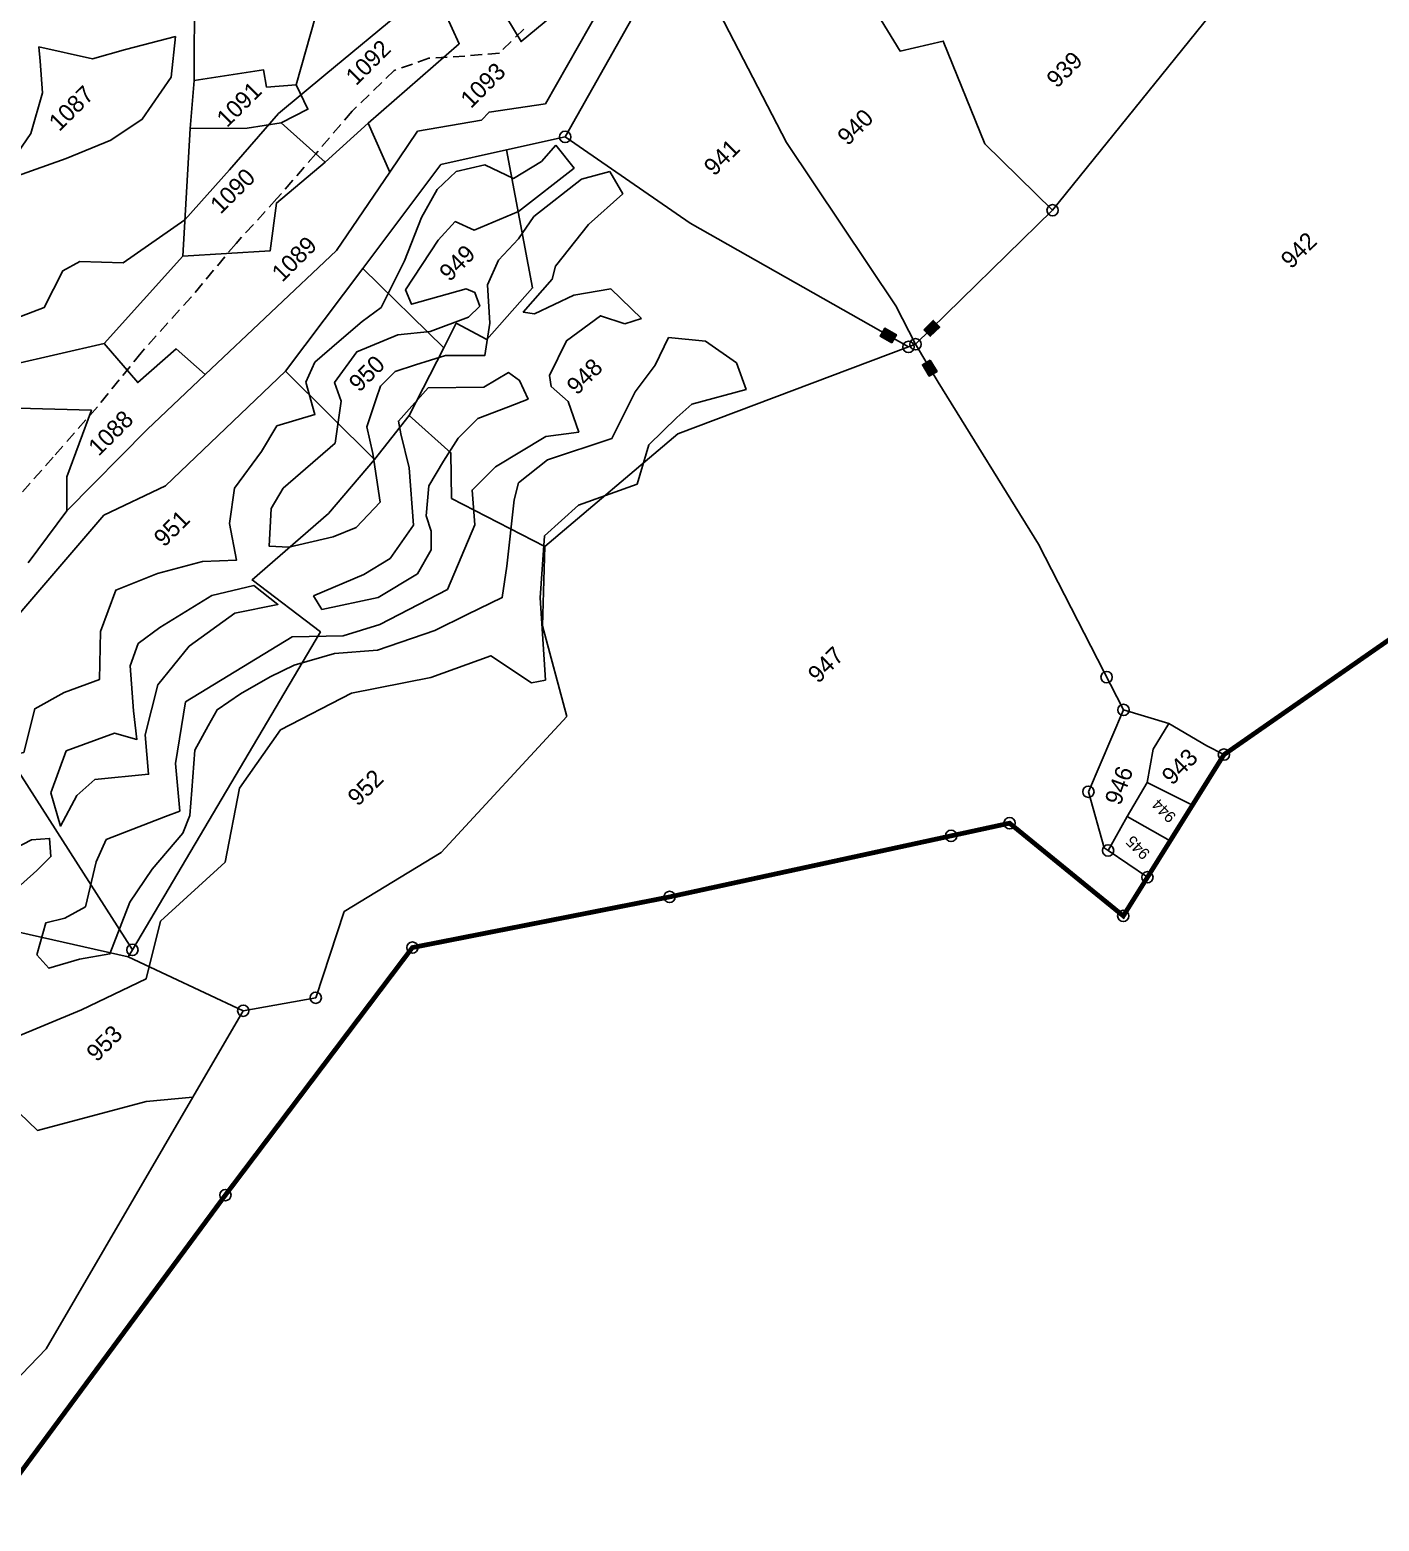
# Model space of a CAD drawing. Header units: metres. Extents: x 302481 to 307962, y 1946667 to 1951250.
# Drawn here: x 304775 to 305355, y 1947029 to 1947670 of the extents above; entities that cross this region are included whole.
import ezdxf

# ---------------------------------------------------------------- set-up
doc = ezdxf.new("R2010")
doc.units = ezdxf.units.M
doc.linetypes.add('DASHED', pattern=[0.75, 0.5, -0.25])
for name, color, linetype in [('LINE_FOOTPATH', 1, 'DASHED'), ('POLY_HATCH', 12, 'Continuous'), ('POLY_PARCEL', 6, 'Continuous'), ('POLY_WATER', 4, 'Continuous'), ('SYM_STONE', 1, 'Continuous'), ('TEXT_PARCEL', 7, 'Continuous'), ('V_BOUND_LINE', 7, 'Continuous')]:
    doc.layers.add(name, color=color, linetype=linetype)
doc.styles.add('TEXT_MAP', font='')
doc.styles.get('TEXT_MAP').set_extended_font_data('Kruti Dev 050')

# ---------------------------------------------------------------- blocks, each defined once
blk = doc.blocks.new('STONE')
blk.add_circle((0, 0), 0.851)
blk = doc.blocks.new('STONESQUAREFILLED')
blk.add_hatch(color=256).paths.add_polyline_path([(0.7, -0.48), (0.7, 0.48), (-0.7, 0.48), (-0.7, -0.48)])
blk.add_lwpolyline([(-0.7, 0.48), (0.7, 0.48), (0.7, -0.48), (-0.7, -0.48)], close=True)

msp = doc.modelspace()

# ---------------------------------------------------------------- linework, layer by layer
at = {"layer": 'LINE_FOOTPATH', "ltscale": 10}
msp.add_lwpolyline([(304987.07, 1947670), (304976.64, 1947659.73), (304961.71, 1947658.45), (304946.27, 1947657.47), (304931.43, 1947652.26), (304913.31, 1947634.74), (304897.66, 1947616.43), (304881.01, 1947597.18), (304863.4, 1947577.95), (304844.15, 1947554.89), (304822.59, 1947530.92), (304803.85, 1947507.76), (304784.82, 1947486.1), (304763.96, 1947462.44)], dxfattribs=at)
at = {"layer": 'POLY_HATCH', "lineweight": -2}
for points in [[(304968.26, 1947806.7), (304961.41, 1947782.41), (304956.29, 1947768.31), (304940.41, 1947741.27), (304930.19, 1947720.98), (304928.48, 1947714.77), (304971.51, 1947762.07), (304985.68, 1947786.3), (304985.68, 1947786.3), (305003.64, 1947754.66), (305008.63, 1947722.49), (305000.91, 1947712.99), (304978.82, 1947685.39), (304951.72, 1947679.81), (304935.92, 1947678.72), (304901.98, 1947650.59), (304881.62, 1947633.71), (304860.67, 1947609.49), (304841.43, 1947588.1), (304814.85, 1947569.54), (304796.24, 1947570.14), (304788.89, 1947566.21), (304780.94, 1947550.43), (304766.26, 1947544.82)], [(304984.8, 1947591.66), (305008.69, 1947610.31), (305000.83, 1947620.2)], [(305024.04, 1947608.88), (305011.97, 1947605.54), (304991.39, 1947589.45), (304984.76, 1947579.93), (304976.3, 1947570.78), (304971.5, 1947560.16), (304972.55, 1947543.66), (304970.31, 1947529.73), (304953.44, 1947529.77), (304940.6, 1947525.76), (304931.79, 1947522.85), (304925.54, 1947516.63), (304923.69, 1947511.13), (304919.62, 1947499.04), (304922.15, 1947487.67), (304925.38, 1947466.77), (304915.08, 1947455.79), (304905.17, 1947451.78), (304886.09, 1947447.42), (304877.66, 1947447.8), (304878.45, 1947463.93), (304883.61, 1947472.72), (304906.03, 1947492.11), (304908.65, 1947510.06), (304905.75, 1947518.14), (304915.32, 1947531.31), (304932.94, 1947538.61), (304946.88, 1947540.05), (304963.39, 1947546.25), (304968.18, 1947551), (304965.99, 1947556.87), (304962.33, 1947558.35), (304938.85, 1947551.8), (304936.3, 1947558.03), (304950.3, 1947579.27), (304957.66, 1947587.32), (304965.71, 1947583.64), (304984.8, 1947591.66)], [(305049.36, 1947537.56), (305043.55, 1947525.65), (305035.05, 1947514.12), (305024.98, 1947494.13), (304997.25, 1947484.95), (304984.9, 1947474.97), (304982.96, 1947467.67), (304979.79, 1947439.2), (304977.82, 1947425.73), (304962.79, 1947418.45), (304948.92, 1947411.56), (304924.26, 1947403.14), (304905.79, 1947401.64), (304888.45, 1947396.68), (304878.05, 1947391.7), (304865.33, 1947384.41), (304855.3, 1947377.51), (304851.43, 1947370.59), (304845.63, 1947360.21), (304844.42, 1947342.9), (304843.61, 1947332.12), (304840.51, 1947324.43), (304827.38, 1947309.07), (304817.71, 1947294.85), (304809.18, 1947272.55), (304796.09, 1947270.27), (304782.99, 1947266.45), (304777.83, 1947272.14), (304781.72, 1947285.99), (304789.81, 1947287.9), (304798.67, 1947292.88), (304803.35, 1947312.11), (304807.62, 1947321.72), (304833.04, 1947331.67), (304839.21, 1947333.97), (304837.35, 1947354.37), (304841.66, 1947380.91), (304887.54, 1947408.9), (304909.48, 1947409.24), (304925.27, 1947414.21), (304954.36, 1947429.25), (304965.99, 1947456.93), (304964.88, 1947471.94), (304974.92, 1947481.92), (304996.51, 1947494.96), (305010.75, 1947496.85), (305006.18, 1947509.95), (304998.89, 1947516.5), (304998.13, 1947521.12), (305005.49, 1947536.12), (305020.15, 1947546.86), (305030.53, 1947543.37)], [(305030.53, 1947543.37), (305037.65, 1947545.66)], [(305049.36, 1947537.56), (305065.24, 1947535.94)], [(304760.51, 1947313.89), (304775.46, 1947321.63), (304783.23, 1947322.21), (304783.8, 1947314.44), (304777.81, 1947308.48), (304765.23, 1947297.16)]]:
    msp.add_lwpolyline(points, dxfattribs=at)
for points in [[(304778.63, 1947662.41), (304801.75, 1947657.28), (304815.86, 1947661.2), (304837.32, 1947666.79), (304835.58, 1947649.31), (304823.11, 1947631.28), (304809.54, 1947622.28), (304790.33, 1947614.43), (304760.4, 1947603.78), (304775.13, 1947625.18), (304780.26, 1947642.66), (304779.17, 1947656.21)], [(304896.66, 1947426.5), (304918.32, 1947435.62), (304929.71, 1947442.56), (304939.65, 1947456.84), (304937.89, 1947481.41), (304934.27, 1947496.08), (304933.19, 1947501.58), (304946.07, 1947515.85), (304969.9, 1947516.17), (304980.55, 1947522.38), (304985.31, 1947519.07), (304988.95, 1947511), (304980.5, 1947507.71), (304967.29, 1947502.61), (304958.83, 1947494.19), (304952.57, 1947484.31), (304946.3, 1947473.69), (304945.16, 1947460.86), (304947.34, 1947454.26), (304947.32, 1947446.19), (304941.42, 1947435.94), (304924.52, 1947425.71), (304900.31, 1947420.63)], [(304783.82, 1947341.78), (304790.42, 1947359.85), (304811.22, 1947367.51), (304820.83, 1947364.79), (304819.33, 1947377.11), (304817.85, 1947396.35), (304821.35, 1947405.97), (304830.6, 1947412.87), (304852.97, 1947426.68), (304871.07, 1947430.87), (304881.43, 1947422.77), (304862.95, 1947418.96), (304843.28, 1947404.77), (304829.76, 1947388.25), (304824.3, 1947366.71), (304825.79, 1947349.77), (304802.69, 1947347.51), (304794.98, 1947340.6), (304788.01, 1947327.53)]]:
    msp.add_lwpolyline(points, close=True, dxfattribs=at)
at = {"layer": 'POLY_HATCH'}
for points in [[(304897.29, 1947526.96), (304907.68, 1947535.91), (304917.6, 1947544.41), (304925.79, 1947550.38), (304935.87, 1947570.38), (304943.07, 1947589.13), (304949.9, 1947601.08), (304958.09, 1947608.89), (304970.42, 1947611.63), (304982.71, 1947605.85), (304994.7, 1947613.08), (305000.83, 1947620.2)], [(305024.04, 1947608.88), (305029.65, 1947599.2), (305014.99, 1947586.11), (305000.77, 1947568.18), (304999.37, 1947562.54), (304986.9, 1947548.41), (304991.73, 1947547.6), (305008.56, 1947555.74), (305024.45, 1947558.35), (305037.65, 1947545.66)], [(305065.24, 1947535.94), (305078.56, 1947526.59), (305082.66, 1947515.19), (305059.28, 1947508.91), (305052.93, 1947503.17), (305040.92, 1947491.34), (305035.87, 1947474.44)], [(304660.85, 1947299.67), (304666.15, 1947301.62), (304681.3, 1947323.68), (304696.66, 1947339.54), (304711.56, 1947357.23), (304729.22, 1947372.85), (304747.89, 1947380.52), (304761.4, 1947356.78), (304772.22, 1947359.18), (304776.89, 1947377.93), (304789.57, 1947384.92), (304804.78, 1947390.53), (304805.08, 1947411.13), (304811.81, 1947428.96), (304829.67, 1947436.06), (304849.02, 1947441.2), (304863.64, 1947441.86), (304860.58, 1947457.52), (304862.82, 1947472.7), (304874.38, 1947488.45), (304880.97, 1947499.48), (304897.33, 1947504.4), (304893.46, 1947518.33), (304897.29, 1947526.96)], [(305035.87, 1947474.44), (305010.66, 1947465.45), (304996.02, 1947452.27), (304994.12, 1947425.57), (304996.37, 1947390.24), (304990.39, 1947389.14), (304972.9, 1947400.72), (304947.14, 1947391.31), (304913.05, 1947384.7), (304882.54, 1947368.91), (304864.93, 1947343.77), (304858.71, 1947311.94), (304830.95, 1947286.68), (304824.75, 1947261.8), (304797.03, 1947248.5), (304766.25, 1947235.77)]]:
    msp.add_lwpolyline(points, dxfattribs=at)
at = {"layer": 'POLY_PARCEL'}
for points in [[(305116.28, 1947713.93), (305148.83, 1947660.57), (305167.39, 1947664.9), (305185.32, 1947620.77), (305214.41, 1947592.18)], [(305155.49, 1947534.58), (305147.07, 1947551.04), (305100.09, 1947621.25), (305060.88, 1947696.87)], [(304972.85, 1947686.62), (304985.97, 1947664.68), (305022.16, 1947694.73)], [(304845.46, 1947647.97), (304845.62, 1947687.86)], [(304897.52, 1947675.44), (304889.27, 1947646.14)], [(304920.27, 1947629.59), (304959.34, 1947663.74), (304953.34, 1947676.88)], [(305281.8, 1947675.8), (305214.41, 1947592.18)], [(304889.27, 1947646.14), (304876.51, 1947645.11), (304875.22, 1947652.52), (304845.46, 1947647.97)], [(304843.72, 1947627.38), (304845.46, 1947647.97)], [(304889.27, 1947646.14), (304894.34, 1947635.55), (304882.81, 1947629.79)], [(304843.72, 1947627.38), (304840.61, 1947572.43)], [(304882.81, 1947629.79), (304868.17, 1947627.39), (304843.72, 1947627.38)], [(304901.67, 1947612.83), (304882.81, 1947629.79)], [(304920.27, 1947629.59), (304901.67, 1947612.83)], [(304929.51, 1947608.59), (304920.27, 1947629.59)], [(305152.47, 1947533.45), (305058.57, 1947586.56), (305004.89, 1947623.71)], [(304979.67, 1947618.12), (304990.85, 1947558.8), (304971.15, 1947536.56), (304958.08, 1947543.59), (304952.74, 1947533.11)], [(304840.61, 1947572.43), (304878.14, 1947574.79), (304880.76, 1947595.26), (304901.67, 1947612.83)], [(305214.41, 1947592.18), (305155.49, 1947534.58)], [(304806.7, 1947534.98), (304840.61, 1947572.43)], [(304917.88, 1947567.21), (304952.74, 1947533.11)], [(304806.7, 1947534.98), (304766.9, 1947525.76)], [(304850.15, 1947521.62), (304837.74, 1947532.61), (304821.14, 1947518.08), (304806.7, 1947534.98)], [(304952.74, 1947533.11), (304937.85, 1947503.9)], [(305152.47, 1947533.45), (305053.38, 1947496.16), (304996.09, 1947447.67)], [(305155.49, 1947534.58), (305152.47, 1947533.45)], [(305155.49, 1947534.58), (305165.21, 1947518.3), (305208.42, 1947448.67), (305244.88, 1947377.41)], [(304766.9, 1947525.76), (304769.71, 1947507.11), (304801.25, 1947506.24), (304790.64, 1947477.57), (304790.7, 1947463.02)], [(304884.69, 1947523.09), (304922.99, 1947485.07)], [(304937.85, 1947503.9), (304922.99, 1947485.07)], [(304996.09, 1947447.67), (304956.08, 1947468.32), (304955.76, 1947487.93), (304937.85, 1947503.9)], [(304922.99, 1947485.07), (304903.12, 1947461.9), (304870.31, 1947433.29), (304899.68, 1947410.95), (304818.87, 1947274.32)], [(304996.09, 1947447.67), (304995.11, 1947413.53), (305005.54, 1947374.6), (304951.54, 1947316.12), (304909.94, 1947290.75), (304897.67, 1947253.74), (304866.5, 1947248.17)], [(304818.87, 1947274.32), (304758.92, 1947368), (304767.06, 1947415.03)], [(305244.88, 1947377.41), (305229.78, 1947342.26), (305236.58, 1947318.19), (305238.27, 1947317.03)], [(305244.88, 1947377.41), (305264.38, 1947371.6)], [(305255.08, 1947346.19), (305257.61, 1947360.62), (305264.38, 1947371.6)], [(305264.38, 1947371.6), (305280.7, 1947361.95), (305288.08, 1947358.21)], [(305246.52, 1947331.64), (305255.08, 1947346.19)], [(305255.08, 1947346.19), (305274.51, 1947336.48)], [(305238.27, 1947317.03), (305246.52, 1947331.64)], [(305246.52, 1947331.64), (305264.95, 1947321.16)], [(305238.27, 1947317.03), (305255.18, 1947305.5)], [(304817.11, 1947271.34), (304770.09, 1947281.88), (304739.85, 1947280.22), (304729.44, 1947253.64)], [(304818.87, 1947274.32), (304817.11, 1947271.34)], [(304817.11, 1947271.34), (304866.5, 1947248.17)], [(304866.5, 1947248.17), (304844.85, 1947211.06)], [(304844.85, 1947211.06), (304781.74, 1947102.81), (304732.39, 1947051.55)], [(304738.23, 1947200.82), (304762.51, 1947211.73), (304778.11, 1947196.72), (304824.71, 1947209.18), (304844.85, 1947211.06)]]:
    msp.add_lwpolyline(points, dxfattribs=at)
at = {"layer": 'POLY_WATER'}
for points in [[(305060.88, 1947696.87), (305054.8, 1947699.63), (305033.68, 1947674.68), (305004.89, 1947623.71)], [(304929.51, 1947608.59), (304941.45, 1947626.18), (304968.86, 1947630.94), (304972.18, 1947634.4), (304996.43, 1947637.96), (305024.74, 1947687.88), (305022.16, 1947694.73)], [(305004.89, 1947623.71), (304979.67, 1947618.12)], [(304979.67, 1947618.12), (304951.49, 1947611.88), (304917.88, 1947567.21)], [(304850.15, 1947521.62), (304906.66, 1947574.93), (304929.51, 1947608.59)], [(304917.88, 1947567.21), (304884.69, 1947523.09)], [(304884.69, 1947523.09), (304833.09, 1947473.7), (304806.61, 1947461.09), (304767.06, 1947415.03)], [(304790.7, 1947463.02), (304825.14, 1947498.02), (304850.15, 1947521.62)], [(304774.11, 1947440.58), (304790.7, 1947463.02)]]:
    msp.add_lwpolyline(points, dxfattribs=at)
at = {"layer": 'V_BOUND_LINE', "const_width": 2.04}
for points in [[(305523.55, 1947522.07), (305288.08, 1947358.21)], [(305288.08, 1947358.21), (305274.51, 1947336.48)], [(305274.51, 1947336.48), (305264.95, 1947321.16)], [(305255.18, 1947305.5), (305244.82, 1947288.91), (305195.92, 1947328.76), (305049.8, 1947297.08), (304939.22, 1947275.31), (304858.83, 1947168.93), (304767.73, 1947045.63), (304754.21, 1947029.82)], [(305264.95, 1947321.16), (305255.18, 1947305.5)]]:
    msp.add_lwpolyline(points, dxfattribs=at)

# ---------------------------------------------------------------- block references
at = {"layer": 'SYM_STONE'}
for name, p, xscale, yscale, zscale, rotation in [('STONE', (305004.89, 1947623.71), 2.862570097236071, 2.862570097236071, 2.862570097236071, 44.8498280447801), ('STONE', (305214.41, 1947592.18), 2.862570097236071, 2.862570097236071, 2.862570097236071, 44.8498280447801), ('STONESQUAREFILLED', (305162.47, 1947541.4), 4.089385853194386, 4.089385853194386, 4.089385853194386, 44.35226359470722), ('STONESQUAREFILLED', (305143.81, 1947538.35), 4.089385853194386, 4.089385853194386, 4.089385853194386, 150.5085409903848), ('STONE', (305152.47, 1947533.45), 2.862570097236071, 2.862570097236071, 2.862570097236071, 44.8498280447801), ('STONE', (305155.49, 1947534.58), 2.862570097236071, 2.862570097236071, 2.862570097236071, 44.8498280447801), ('STONESQUAREFILLED', (305161.6, 1947524.35), 4.089385853194386, 4.089385853194386, 4.089385853194386, 301.1645356216229), ('STONE', (305237.66, 1947391.52), 2.862570097236071, 2.862570097236071, 2.862570097236071, 44.8498280447801), ('STONE', (305244.88, 1947377.41), 2.862570097236071, 2.862570097236071, 2.862570097236071, 44.8498280447801), ('STONE', (305288.08, 1947358.21), 2.862570097236071, 2.862570097236071, 2.862570097236071, 44.8498280447801), ('STONE', (305229.78, 1947342.26), 2.862570097236071, 2.862570097236071, 2.862570097236071, 44.8498280447801), ('STONE', (305229.78, 1947342.26), 2.862570097236071, 2.862570097236071, 2.862570097236071, 44.8498280447801), ('STONE', (305195.92, 1947328.76), 2.862570097236071, 2.862570097236071, 2.862570097236071, 44.8498280447801), ('STONE', (305170.8, 1947323.31), 2.862570097236071, 2.862570097236071, 2.862570097236071, 44.8498280447801), ('STONE', (305238.27, 1947317.03), 2.862570097236071, 2.862570097236071, 2.862570097236071, 44.8498280447801), ('STONE', (305255.18, 1947305.5), 2.862570097236071, 2.862570097236071, 2.862570097236071, 44.8498280447801), ('STONE', (305049.8, 1947297.08), 2.862570097236071, 2.862570097236071, 2.862570097236071, 44.8498280447801), ('STONE', (305244.82, 1947288.91), 2.862570097236071, 2.862570097236071, 2.862570097236071, 44.8498280447801), ('STONE', (304818.87, 1947274.32), 2.862570097236071, 2.862570097236071, 2.862570097236071, 44.8498280447801), ('STONE', (304939.22, 1947275.31), 2.862570097236071, 2.862570097236071, 2.862570097236071, 44.8498280447801), ('STONE', (304897.67, 1947253.74), 2.862570097236071, 2.862570097236071, 2.862570097236071, 44.8498280447801), ('STONE', (304866.5, 1947248.17), 2.862570097236071, 2.862570097236071, 2.862570097236071, 44.8498280447801), ('STONE', (304858.83, 1947168.93), 2.862570097236071, 2.862570097236071, 2.862570097236071, 44.8498280447801)]:
    msp.add_blockref(name, p, dxfattribs=dict(at, xscale=xscale, yscale=yscale, zscale=zscale, rotation=rotation))

# ---------------------------------------------------------------- texts
at = {"layer": 'TEXT_PARCEL', "style": 'TEXT_MAP'}
for s, height, rotation, p in [('1092', 7.361, 44.84983, (304915.03, 1947645.42)), ('939', 7.361, 44.84983, (305216.25, 1947644.28)), ('1093', 7.361, 44.84983, (304964.37, 1947635.61)), ('1087', 7.361, 44.84983, (304787.4, 1947625.71)), ('1091', 7.361, 44.84983, (304859.52, 1947627.39)), ('940', 7.361, 44.84983, (305126.36, 1947619.56)), ('941', 7.361, 44.84983, (305068.96, 1947606.53)), ('1090', 7.361, 44.84983, (304856.77, 1947590.17)), ('942', 7.361, 44.84983, (305316.98, 1947566.63)), ('1089', 7.361, 44.84983, (304883.23, 1947560.95)), ('949', 7.361, 44.84983, (304955.22, 1947561.16)), ('950', 7.361, 44.84983, (304916.36, 1947513.64)), ('948', 7.361, 44.84983, (305009.96, 1947512.38)), ('1088', 7.361, 44.84983, (304804.36, 1947486.15)), ('951', 7.361, 44.84983, (304832.52, 1947447.09)), ('947', 7.361, 44.84983, (305113.67, 1947388.49)), ('943', 7.361, 44.84983, (305265.8, 1947344.72)), ('952', 7.361, 44.84983, (304915.8, 1947335.69)), ('946', 7.361, 69.72264, (305243.52, 1947336.02)), ('944', 4.907, 134.84983, (305267.87, 1947331.91)), ('945', 4.907, 134.84983, (305256.68, 1947316.1)), ('953', 7.361, 44.84983, (304803.54, 1947225.81))]:
    msp.add_text(s, height=height, rotation=rotation, dxfattribs=at).set_placement(p)

doc.saveas('drawing.dxf')
